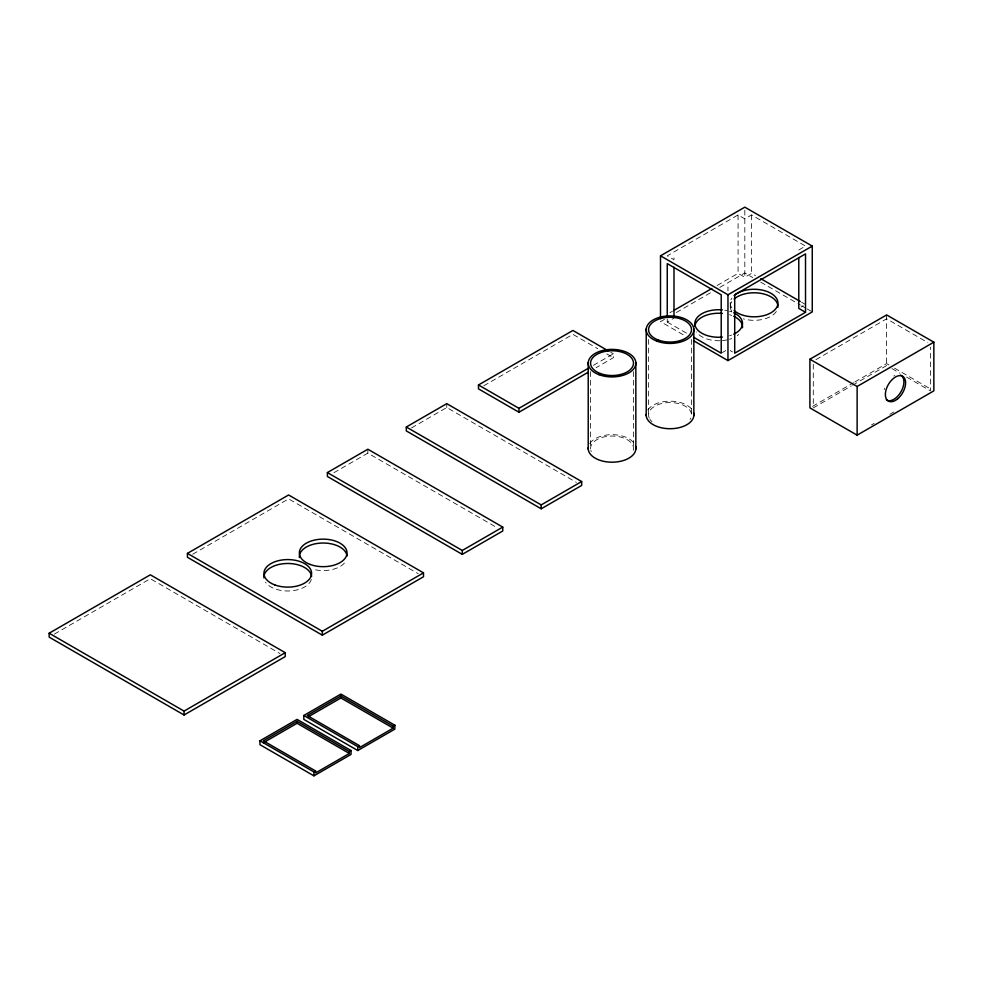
<?xml version="1.0" encoding="UTF-8"?>
<svg xmlns="http://www.w3.org/2000/svg" width="983" height="983" viewBox="0 0 983 983"><rect width="100%" height="100%" fill="white"/><g stroke="black" fill="none" stroke-linecap="round" stroke-linejoin="round"><path stroke-width="0.74" stroke-dasharray="4.92 3.69" d="M798.786 249.989L805.519 246.094L751.565 214.945L744.819 218.84L738.073 214.945L667.248 255.826L673.994 259.721L673.994 255.826M483.796 385.791L572.905 334.343L597.713 348.658M54.409 634.084L150.325 578.704L279.934 653.535M192.68 554.252L288.597 498.873L418.217 573.703M333.913 472.712L367.851 453.114L497.472 527.945M411.521 427.9L446.774 407.552L576.382 482.383M669.878 312.729L672.495 311.218M717.086 285.475L738.073 273.36L744.819 277.243L751.565 273.36L755.509 275.633M664.459 319.364L660.502 321.638L684.315 335.387M676.316 312.52L713.203 291.214M719.789 287.417L744.819 272.967L752.757 277.55M667.248 319.033L667.248 322.031L673.994 318.136M593.425 365.332L613.38 353.806L613.38 357.701L596.091 367.679M722.333 352.541L725.712 350.587M801.022 307.101L803.271 305.811M815.902 359.655L886.629 318.824L927.817 342.6M812.56 406.372L853.563 382.694M854.891 381.932L886.629 363.599L889.259 365.123M813.285 407.896L851.266 385.975M852.58 385.213L886.629 365.553L890.623 367.851M871.528 424.889L874.157 423.378M889.873 414.31L893.805 412.037M801.575 302.223L805.519 304.509M760.695 282.133L800.371 305.037M801.686 305.799L805.655 308.084M806.982 308.859L812.265 311.906M894.505 368.146L931.233 389.354M891.95 368.613L899.924 373.221M906.559 377.054L930.483 390.865L930.483 347.146M730.209 350.587L732.458 351.889M667.248 322.031L688.309 334.195M610.762 352.295L613.38 353.806M606.843 353.929L613.38 357.701M886.629 314.929L886.629 365.553M813.285 364.189L813.285 406.397M751.565 214.945L751.565 273.36M744.819 210.215L744.819 277.243M738.073 214.945L738.073 273.36M730.283 302.322L730.283 307.274M727.961 286.987L727.961 290.882M691.467 339.454L691.467 415.6M648.596 339.454L648.596 415.6M633.457 371.648L633.457 449.084M590.599 371.648L590.599 449.084A21.466 12.386 0 0 1 613.146 436.059A21.466 12.386 0 0 1 633.224 450.374M446.774 403.657L446.774 407.552M367.851 449.219L367.851 453.114M884.184 389.649A14.303 8.257 -60 0 1 884.553 388.285M893.805 376.01A14.303 8.257 -60 0 1 894.862 375.469M731.671 335.043A23.85 13.774 0 0 1 729.509 335.756M724.852 310.198A23.85 13.774 0 0 1 727.223 310.64M729.509 311.23A23.85 13.774 0 0 1 731.671 311.943M731.831 307.986A23.85 13.774 0 0 1 731.831 298.119M738.688 334.49A23.85 13.774 0 0 1 737.213 335.658M731.671 338.545A23.85 13.774 0 0 1 729.509 339.27M727.223 339.848A23.85 13.774 0 0 1 722.407 340.597M719.925 340.745A23.85 13.774 0 0 1 696.419 331.935M729.509 314.732A23.85 13.774 0 0 1 731.671 315.445M776.361 311.488A23.85 13.774 0 0 1 743.271 318.824M731.831 311.488A23.85 13.774 0 0 1 731.831 301.621M647.772 410.009A23.85 13.774 0 0 1 668.784 401.199A23.85 13.774 0 0 1 691.282 408.695M649.308 418.156A21.466 12.386 0 0 1 668.907 402.575A21.466 12.386 0 0 1 691.233 416.89M690.766 418.156A21.466 12.386 0 0 1 690.066 419.385M652.036 421.695A21.466 12.386 0 0 1 649.996 419.385M589.763 443.505A23.85 13.774 0 0 1 610.775 434.695A23.85 13.774 0 0 1 633.273 442.19M591.299 451.639A21.466 12.386 0 0 1 590.832 450.374M311.316 579.392A23.85 13.774 0 0 1 290.255 590.93A23.85 13.774 0 0 1 265.496 582.169M344.419 563.05A23.85 13.774 0 0 1 314.621 569.649"/><path stroke-width="1.47" d="M660.502 318.578L660.502 255.826L744.819 207.155L812.265 246.094L812.265 311.906L727.961 360.589L693.568 340.732M588.104 372.287L518.95 412.221L478.475 388.863L478.475 384.967L572.905 330.448L608.158 350.796M49.15 633.224L150.325 574.809L285.23 652.687L285.23 656.583L184.054 714.997L49.15 637.119L49.15 633.224L184.054 711.102L285.23 652.687M187.421 553.392L288.597 494.977L423.501 572.856L423.501 576.751L322.326 635.165L187.421 557.287L187.421 553.392L322.326 631.27L423.501 572.856M327.388 472.577L367.851 449.219L502.755 527.097L502.755 530.992L462.28 554.363L327.388 476.472L327.388 472.577L462.28 550.468L502.755 527.097M406.298 427.015L446.774 403.657L581.678 481.535L581.678 485.43L541.203 508.801L406.298 430.91L406.298 427.015L541.203 504.906L581.678 481.535M673.81 310.456L711.839 288.498M478.475 384.967L518.95 408.326L588.104 368.404M660.502 255.826L727.961 294.777L812.265 246.094M805.519 312.299L734.706 353.192L734.706 294.777L805.519 253.884L805.519 312.299L798.786 308.404L798.786 257.472M809.906 359.225L886.629 314.929L933.85 342.182L933.85 390.865L857.127 435.162L809.906 407.896L809.906 359.225L857.127 386.479L933.85 342.182M259.967 740.801L297.063 719.384L351.029 750.533L351.029 754.428L313.933 775.845L259.967 744.696L259.967 740.801L313.933 771.95L315.617 770.979L315.617 772.933L349.346 753.457L349.346 751.504L297.063 721.325L263.346 740.801L315.617 770.979M303.808 715.489L340.917 694.072L394.871 725.221L394.871 729.116L357.775 750.533L303.808 719.384L303.808 715.489L357.775 746.638L359.459 745.667L359.459 747.621L393.188 728.145L393.188 726.191L340.917 696.013L307.188 715.489L359.459 745.667M263.346 742.743L297.063 723.279L349.346 753.457M308.478 716.681L340.917 697.967L393.188 728.145M349.346 751.504L351.029 750.533M393.188 726.191L394.871 725.221M760.781 278.668L800.26 301.474M693.568 337.23L721.215 353.192L721.215 294.777L667.248 263.616L667.248 316.047M857.127 386.479L857.127 435.162M727.961 294.777L727.961 360.589M693.851 328.936L693.851 415.674M673.994 267.216L673.994 316.637M646.224 328.936L646.224 415.674M635.841 362.432L635.841 449.157M588.215 362.432L588.215 449.157M541.203 504.906L541.203 508.801M518.95 408.326L518.95 412.221M462.28 550.468L462.28 554.363M357.775 746.638L357.775 750.533M340.917 696.013L340.917 697.967M322.326 631.27L322.326 635.165M313.933 771.95L313.933 775.845M297.063 721.325L297.063 723.279M184.054 711.102L184.054 714.997M900.575 375.113A14.303 8.257 -60 0 1 900.956 391.824A14.303 8.257 -60 0 1 886.285 399.86M733.687 312.791A23.85 13.774 0 0 1 733.687 334.195M722.407 337.095A23.85 13.774 0 0 1 694.834 323.493A23.85 13.774 0 0 1 722.407 309.891M734.092 295.551A23.85 13.774 0 0 1 769.738 292.651A23.85 13.774 0 0 1 769.738 313.442A23.85 13.774 0 0 1 734.092 310.542M694.87 326.282A23.85 13.774 0 0 1 722.407 313.405M733.687 316.293A23.85 13.774 0 0 1 742.497 327.72M734.092 299.053A23.85 13.774 0 0 1 761.469 293.462A23.85 13.774 0 0 1 777.909 307.274M693.593 412.799A23.85 13.774 0 0 1 671.278 428.699A23.85 13.774 0 0 1 646.224 414.224M635.583 446.282A23.85 13.774 0 0 1 613.269 462.182A23.85 13.774 0 0 1 588.215 447.72M263.948 577.955A23.85 13.774 0 0 1 286.508 563.492A23.85 13.774 0 0 1 311.574 576.517M299.348 557.521A23.85 13.774 0 0 1 321.92 543.046A23.85 13.774 0 0 1 346.987 556.071M897.59 398.889A14.303 8.257 -60 0 0 903.008 376.514A14.303 8.257 -60 0 0 885.867 390.62A14.303 8.257 -60 0 0 897.59 398.889M657.049 341.212A23.85 13.774 0 0 0 693.851 330.386A23.85 13.774 0 0 0 659.212 317.398A23.85 13.774 0 0 0 657.049 341.212M658.34 340.057A21.466 12.386 0 0 0 691.467 330.313A21.466 12.386 0 0 0 660.293 318.627A21.466 12.386 0 0 0 658.34 340.057M599.04 374.695A23.85 13.774 0 0 0 635.841 363.87A23.85 13.774 0 0 0 601.203 350.882A23.85 13.774 0 0 0 599.04 374.695M600.343 373.54A21.466 12.386 0 0 0 633.457 363.796A21.466 12.386 0 0 0 602.284 352.111A21.466 12.386 0 0 0 600.343 373.54M274.773 584.897A23.85 13.774 0 0 0 311.574 574.072A23.85 13.774 0 0 0 276.936 561.084A23.85 13.774 0 0 0 274.773 584.897M310.186 564.451A23.85 13.774 0 0 0 346.987 553.626A23.85 13.774 0 0 0 312.348 540.638A23.85 13.774 0 0 0 310.186 564.451"/></g></svg>
